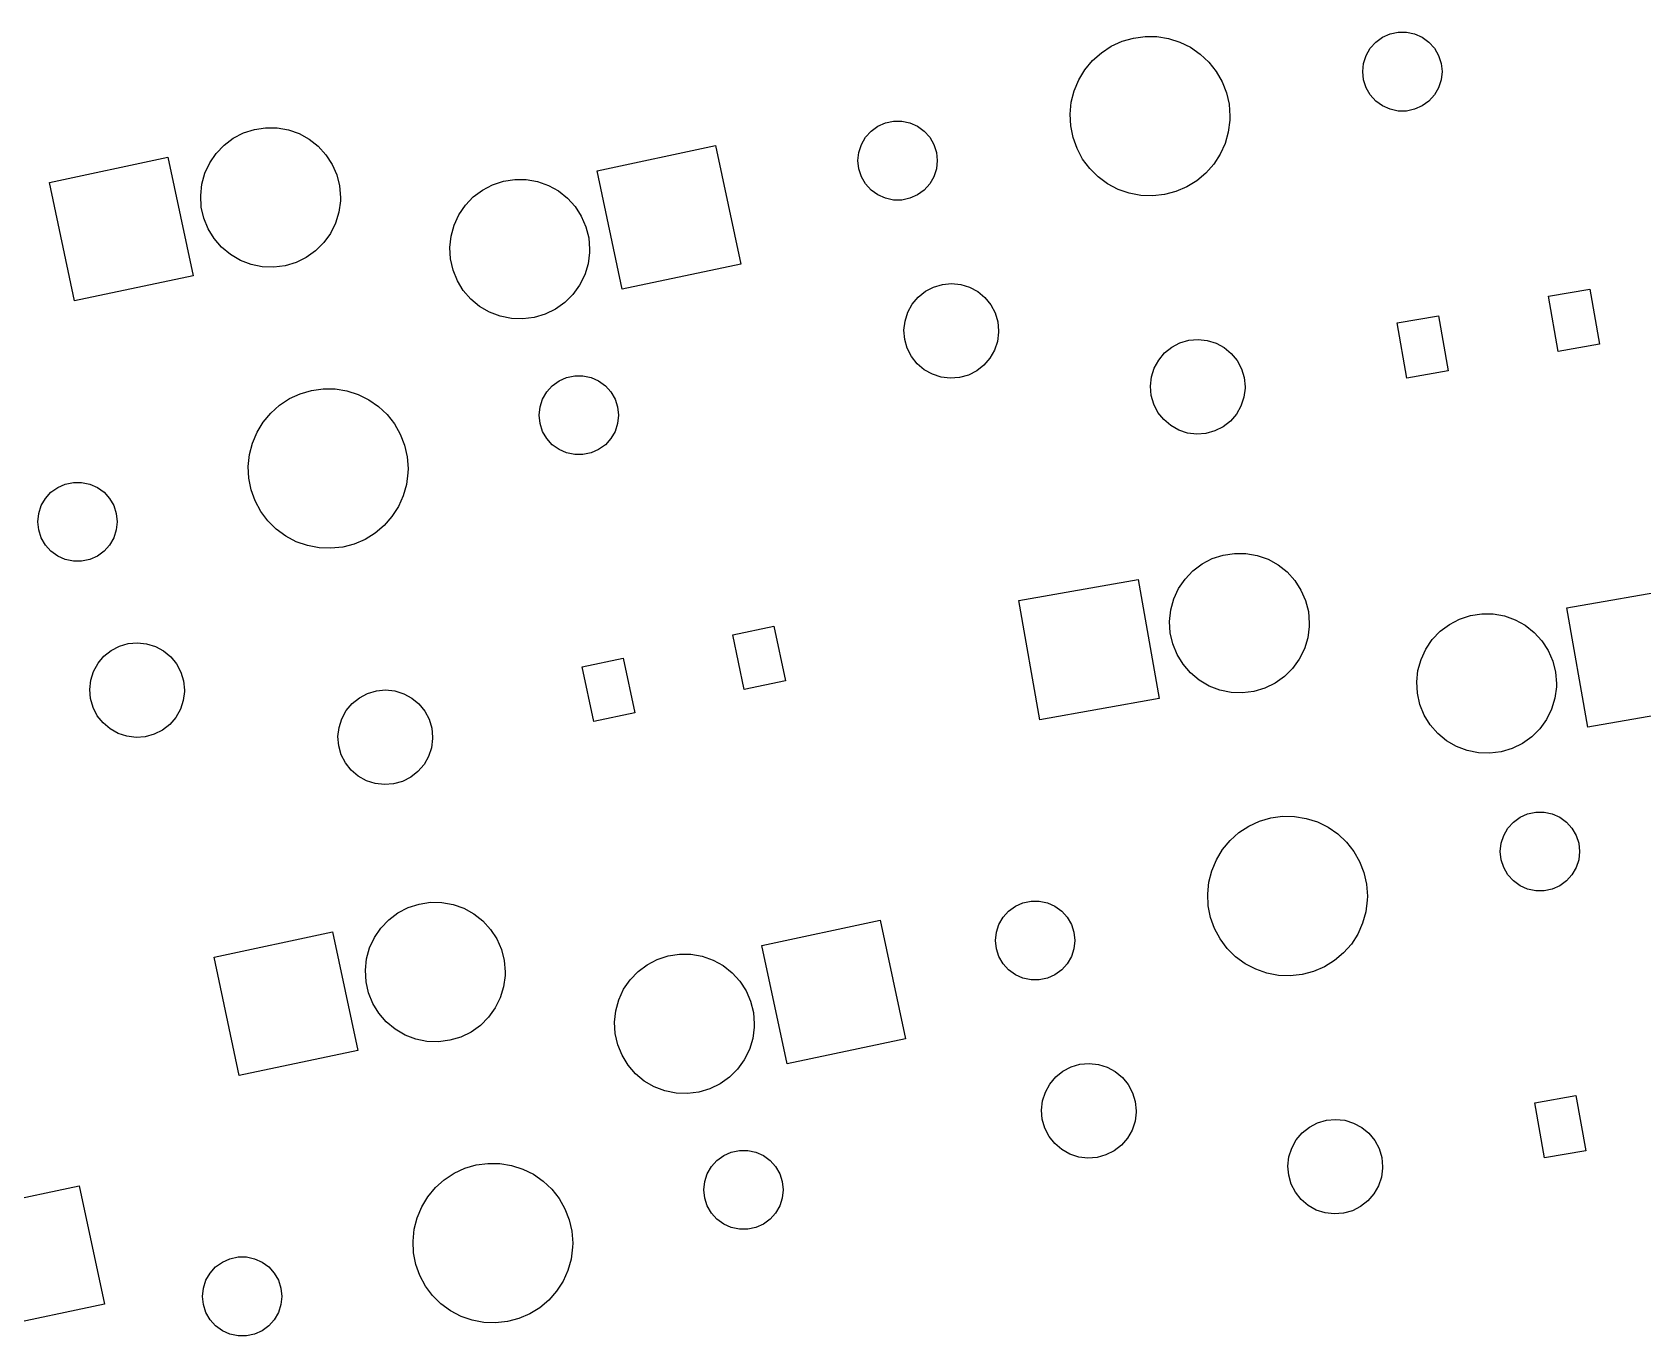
# Model space of a CAD drawing. Extents: x 1.6 to 9.8, y -5.88 to -2.
# Drawn here: x 6.891 to 8.252, y -4.354 to -3.252 of the extents above; entities that cross this region are included whole.
import ezdxf

# ---------------------------------------------------------------- set-up
doc = ezdxf.new("R2010")
doc.units = 0
doc.header["$MEASUREMENT"] = 0
doc.layers.add('BLACK', color=7, linetype='CONTINUOUS')

msp = doc.modelspace()

# ---------------------------------------------------------------- linework, layer by layer
at = {"layer": 'BLACK', "linetype": 'CONTINUOUS'}
for p, q in [((8.03881, -3.25359), (8.04566, -3.25213)), ((8.04566, -3.25213), (8.05267, -3.25213)), ((8.05267, -3.25213), (8.05952, -3.25359)), ((7.79483, -3.2695), (7.80319, -3.26401)), ((7.80319, -3.26401), (7.81228, -3.25983)), ((7.81228, -3.25983), (7.82188, -3.25703)), ((7.82188, -3.25703), (7.8318, -3.25568)), ((7.8318, -3.25568), (7.8418, -3.25581)), ((7.8418, -3.25581), (7.85168, -3.25742)), ((7.85168, -3.25742), (7.8612, -3.26047)), ((7.8612, -3.26047), (7.87018, -3.26489)), ((7.87018, -3.26489), (7.8784, -3.27059)), ((8.01856, -3.27182), (8.02206, -3.26576)), ((8.02206, -3.26576), (8.02675, -3.26056)), ((8.02675, -3.26056), (8.03241, -3.25644)), ((8.03241, -3.25644), (8.03881, -3.25359)), ((8.05952, -3.25359), (8.06591, -3.25644)), ((8.06591, -3.25644), (8.07158, -3.26056)), ((8.07158, -3.26056), (8.07627, -3.26576)), ((8.07627, -3.26576), (8.07977, -3.27182)), ((7.78097, -3.28385), (7.78736, -3.27616)), ((7.78736, -3.27616), (7.79483, -3.2695)), ((7.8784, -3.27059), (7.88569, -3.27745)), ((7.88569, -3.27745), (7.89188, -3.28531)), ((8.01566, -3.28545), (8.0164, -3.27849)), ((8.0164, -3.27849), (8.01856, -3.27182)), ((8.07977, -3.27182), (8.08193, -3.27849)), ((8.08193, -3.27849), (8.08266, -3.28545)), ((7.77191, -3.30163), (7.77578, -3.29241)), ((7.77578, -3.29241), (7.78097, -3.28385)), ((7.89188, -3.28531), (7.89684, -3.29399)), ((8.0164, -3.29242), (8.01566, -3.28545)), ((8.01856, -3.29908), (8.0164, -3.29242)), ((8.08193, -3.29242), (8.07977, -3.29908)), ((8.08266, -3.28545), (8.08193, -3.29242)), ((7.76944, -3.31133), (7.77191, -3.30163)), ((7.89684, -3.29399), (7.90047, -3.30332)), ((7.90047, -3.30332), (7.90268, -3.31307)), ((8.02206, -3.30514), (8.01856, -3.29908)), ((8.02675, -3.31035), (8.02206, -3.30514)), ((8.07627, -3.30514), (8.07158, -3.31035)), ((8.07977, -3.29908), (8.07627, -3.30514)), ((7.76844, -3.32128), (7.76944, -3.31133)), ((7.90268, -3.31307), (7.90342, -3.32305)), ((8.03241, -3.31446), (8.02675, -3.31035)), ((8.03881, -3.31731), (8.03241, -3.31446)), ((8.04566, -3.31877), (8.03881, -3.31731)), ((8.05267, -3.31877), (8.04566, -3.31877)), ((8.05952, -3.31731), (8.05267, -3.31877)), ((8.06591, -3.31446), (8.05952, -3.31731)), ((8.07158, -3.31035), (8.06591, -3.31446)), ((7.07912, -3.33427), (7.08869, -3.33281)), ((7.08869, -3.33281), (7.09836, -3.33293)), ((7.09836, -3.33293), (7.10789, -3.33463)), ((7.60026, -3.33576), (7.60592, -3.33164)), ((7.60592, -3.33164), (7.61232, -3.32879)), ((7.61232, -3.32879), (7.61917, -3.32734)), ((7.61917, -3.32734), (7.62617, -3.32734)), ((7.62617, -3.32734), (7.63303, -3.32879)), ((7.63303, -3.32879), (7.63942, -3.33164)), ((7.63942, -3.33164), (7.64509, -3.33576)), ((7.76892, -3.33128), (7.76844, -3.32128)), ((7.77087, -3.34109), (7.76892, -3.33128)), ((7.90333, -3.32658), (7.90206, -3.33651)), ((7.90342, -3.32305), (7.90333, -3.32658)), ((7.04691, -3.35456), (7.0536, -3.34756)), ((7.0536, -3.34756), (7.06134, -3.34175)), ((7.06134, -3.34175), (7.06992, -3.33728)), ((7.06992, -3.33728), (7.07912, -3.33427)), ((7.10789, -3.33463), (7.11701, -3.33786)), ((7.11701, -3.33786), (7.12549, -3.34253)), ((7.12549, -3.34253), (7.13308, -3.34853)), ((7.58991, -3.35369), (7.59207, -3.34703)), ((7.59207, -3.34703), (7.59557, -3.34096)), ((7.59557, -3.34096), (7.60026, -3.33576)), ((7.64509, -3.33576), (7.64978, -3.34096)), ((7.64978, -3.34096), (7.65328, -3.34703)), ((7.65328, -3.34703), (7.65544, -3.35369)), ((7.77425, -3.35051), (7.77087, -3.34109)), ((7.89935, -3.34614), (7.89524, -3.35526)), ((7.90206, -3.33651), (7.89935, -3.34614)), ((6.90598, -3.37911), (7.00611, -3.35783)), ((7.00611, -3.35783), (7.02739, -3.45795)), ((7.04146, -3.36255), (7.04691, -3.35456)), ((7.13308, -3.34853), (7.1396, -3.35569)), ((7.1396, -3.35569), (7.14485, -3.36382)), ((7.36878, -3.36929), (7.4689, -3.348)), ((7.4689, -3.348), (7.49019, -3.44813)), ((7.58917, -3.36065), (7.58991, -3.35369)), ((7.58991, -3.36762), (7.58917, -3.36065)), ((7.65544, -3.35369), (7.65617, -3.36065)), ((7.65617, -3.36065), (7.65544, -3.36762)), ((7.77899, -3.35932), (7.77425, -3.35051)), ((7.78498, -3.36734), (7.77899, -3.35932)), ((7.89524, -3.35526), (7.88983, -3.36367)), ((7.0348, -3.38066), (7.03738, -3.37133)), ((7.03738, -3.37133), (7.04146, -3.36255)), ((7.14485, -3.36382), (7.14871, -3.37269)), ((7.14871, -3.37269), (7.15107, -3.38208)), ((7.39006, -3.46941), (7.36878, -3.36929)), ((7.59207, -3.37428), (7.58991, -3.36762)), ((7.59557, -3.38034), (7.59207, -3.37428)), ((7.65328, -3.37428), (7.64978, -3.38034)), ((7.65544, -3.36762), (7.65328, -3.37428)), ((7.79208, -3.37438), (7.78498, -3.36734)), ((7.80015, -3.38029), (7.79208, -3.37438)), ((7.88323, -3.3712), (7.87559, -3.37766)), ((7.88983, -3.36367), (7.88323, -3.3712)), ((6.92727, -3.47923), (6.90598, -3.37911)), ((7.03377, -3.39028), (7.0348, -3.38066)), ((7.15107, -3.38208), (7.15186, -3.39172)), ((7.26416, -3.39135), (7.27189, -3.38554)), ((7.27189, -3.38554), (7.28048, -3.38108)), ((7.28048, -3.38108), (7.28968, -3.37807)), ((7.28968, -3.37807), (7.29924, -3.3766)), ((7.29924, -3.3766), (7.30892, -3.37672)), ((7.30892, -3.37672), (7.31845, -3.37842)), ((7.31845, -3.37842), (7.32757, -3.38165)), ((7.32757, -3.38165), (7.33604, -3.38633)), ((7.33604, -3.38633), (7.34364, -3.39233)), ((7.60026, -3.38555), (7.59557, -3.38034)), ((7.60592, -3.38966), (7.60026, -3.38555)), ((7.64509, -3.38555), (7.63942, -3.38966)), ((7.64978, -3.38034), (7.64509, -3.38555)), ((7.809, -3.38495), (7.80015, -3.38029)), ((7.81845, -3.38825), (7.809, -3.38495)), ((7.82828, -3.39012), (7.81845, -3.38825)), ((7.85789, -3.38687), (7.84822, -3.38942)), ((7.86709, -3.38292), (7.85789, -3.38687)), ((7.87559, -3.37766), (7.86709, -3.38292)), ((7.03433, -3.39994), (7.03377, -3.39028)), ((7.03645, -3.40938), (7.03433, -3.39994)), ((7.15179, -3.39461), (7.15053, -3.4042)), ((7.15186, -3.39172), (7.15179, -3.39461)), ((7.25202, -3.40635), (7.25747, -3.39835)), ((7.25747, -3.39835), (7.26416, -3.39135)), ((7.34364, -3.39233), (7.35015, -3.39948)), ((7.35015, -3.39948), (7.35541, -3.40761)), ((7.61232, -3.39251), (7.60592, -3.38966)), ((7.61917, -3.39397), (7.61232, -3.39251)), ((7.62617, -3.39397), (7.61917, -3.39397)), ((7.63303, -3.39251), (7.62617, -3.39397)), ((7.63942, -3.38966), (7.63303, -3.39251)), ((7.83827, -3.39051), (7.82828, -3.39012)), ((7.84822, -3.38942), (7.83827, -3.39051)), ((7.04009, -3.41835), (7.03645, -3.40938)), ((7.14771, -3.41346), (7.14343, -3.42214)), ((7.15053, -3.4042), (7.14771, -3.41346)), ((7.24535, -3.42445), (7.24794, -3.41512)), ((7.24794, -3.41512), (7.25202, -3.40635)), ((7.35541, -3.40761), (7.35927, -3.41648)), ((7.04515, -3.4266), (7.04009, -3.41835)), ((7.05149, -3.43392), (7.04515, -3.4266)), ((7.14343, -3.42214), (7.13778, -3.43)), ((7.24433, -3.43407), (7.24535, -3.42445)), ((7.35927, -3.41648), (7.36163, -3.42587)), ((7.36163, -3.42587), (7.36242, -3.43552)), ((7.05893, -3.4401), (7.05149, -3.43392)), ((7.06729, -3.44498), (7.05893, -3.4401)), ((7.12305, -3.44245), (7.11435, -3.44671)), ((7.13092, -3.43683), (7.12305, -3.44245)), ((7.13778, -3.43), (7.13092, -3.43683)), ((7.24488, -3.44374), (7.24433, -3.43407)), ((7.36235, -3.4384), (7.36108, -3.448)), ((7.36242, -3.43552), (7.36235, -3.4384)), ((7.07633, -3.44843), (7.06729, -3.44498)), ((7.08581, -3.45036), (7.07633, -3.44843)), ((7.09549, -3.45072), (7.08581, -3.45036)), ((7.10508, -3.44949), (7.09549, -3.45072)), ((7.11435, -3.44671), (7.10508, -3.44949)), ((7.24701, -3.45318), (7.24488, -3.44374)), ((7.25065, -3.46214), (7.24701, -3.45318)), ((7.36108, -3.448), (7.35827, -3.45726)), ((7.49019, -3.44813), (7.39006, -3.46941)), ((7.02739, -3.45795), (6.92727, -3.47923)), ((7.25571, -3.47039), (7.25065, -3.46214)), ((7.35398, -3.46593), (7.34834, -3.47379)), ((7.35827, -3.45726), (7.35398, -3.46593)), ((7.64614, -3.4711), (7.65305, -3.46748)), ((7.65305, -3.46748), (7.66054, -3.46528)), ((7.66054, -3.46528), (7.66832, -3.46457)), ((7.66832, -3.46457), (7.67608, -3.46538)), ((7.67608, -3.46538), (7.68354, -3.46769)), ((7.68354, -3.46769), (7.69041, -3.47141)), ((8.17267, -3.47533), (8.20756, -3.46918)), ((8.20756, -3.46918), (8.21577, -3.51571)), ((7.26204, -3.47771), (7.25571, -3.47039)), ((7.26949, -3.48389), (7.26204, -3.47771)), ((7.34148, -3.48062), (7.3336, -3.48624)), ((7.34834, -3.47379), (7.34148, -3.48062)), ((7.63127, -3.48881), (7.63503, -3.48197)), ((7.63503, -3.48197), (7.64005, -3.47599)), ((7.64005, -3.47599), (7.64614, -3.4711)), ((7.69041, -3.47141), (7.69642, -3.47638)), ((7.69642, -3.47638), (7.70135, -3.48243)), ((7.70135, -3.48243), (7.70502, -3.48932)), ((8.18087, -3.52186), (8.17267, -3.47533)), ((7.27785, -3.48877), (7.26949, -3.48389)), ((7.28689, -3.49223), (7.27785, -3.48877)), ((7.29637, -3.49416), (7.28689, -3.49223)), ((7.30604, -3.49451), (7.29637, -3.49416)), ((7.31564, -3.49328), (7.30604, -3.49451)), ((7.32491, -3.4905), (7.31564, -3.49328)), ((7.3336, -3.48624), (7.32491, -3.4905)), ((7.62804, -3.50401), (7.62891, -3.49625)), ((7.62891, -3.49625), (7.63127, -3.48881)), ((7.70502, -3.48932), (7.70728, -3.4968)), ((7.70728, -3.4968), (7.70804, -3.50457)), ((8.04472, -3.49789), (8.07962, -3.49174)), ((8.07962, -3.49174), (8.08782, -3.53827)), ((7.6287, -3.51179), (7.62804, -3.50401)), ((7.70802, -3.50568), (7.70704, -3.51343)), ((7.70804, -3.50457), (7.70802, -3.50568)), ((8.05292, -3.54442), (8.04472, -3.49789)), ((7.63085, -3.51929), (7.6287, -3.51179)), ((7.63442, -3.52624), (7.63085, -3.51929)), ((7.70458, -3.52084), (7.70072, -3.52762)), ((7.70704, -3.51343), (7.70458, -3.52084)), ((7.84325, -3.52921), (7.84827, -3.52323)), ((7.84827, -3.52323), (7.85435, -3.51834)), ((7.85435, -3.51834), (7.86127, -3.51472)), ((7.86127, -3.51472), (7.86876, -3.51251)), ((7.86876, -3.51251), (7.87653, -3.51181)), ((7.87653, -3.51181), (7.8843, -3.51262)), ((7.8843, -3.51262), (7.89176, -3.51493)), ((7.89176, -3.51493), (7.89862, -3.51864)), ((7.89862, -3.51864), (7.90464, -3.52362)), ((7.90464, -3.52362), (7.90957, -3.52967)), ((8.21577, -3.51571), (8.18087, -3.52186)), ((7.63926, -3.53235), (7.63442, -3.52624)), ((7.64521, -3.53741), (7.63926, -3.53235)), ((7.65202, -3.54122), (7.64521, -3.53741)), ((7.69562, -3.53353), (7.68947, -3.53834)), ((7.70072, -3.52762), (7.69562, -3.53353)), ((7.83713, -3.54349), (7.83949, -3.53605)), ((7.83949, -3.53605), (7.84325, -3.52921)), ((7.90957, -3.52967), (7.91324, -3.53656)), ((7.91324, -3.53656), (7.91549, -3.54404)), ((8.08782, -3.53827), (8.05292, -3.54442)), ((7.32621, -3.55614), (7.3309, -3.55094)), ((7.3309, -3.55094), (7.33656, -3.54682)), ((7.33656, -3.54682), (7.34296, -3.54397)), ((7.34296, -3.54397), (7.34981, -3.54252)), ((7.34981, -3.54252), (7.35682, -3.54252)), ((7.35682, -3.54252), (7.36367, -3.54397)), ((7.36367, -3.54397), (7.37006, -3.54682)), ((7.37006, -3.54682), (7.37573, -3.55094)), ((7.37573, -3.55094), (7.38042, -3.55614)), ((7.65945, -3.54363), (7.65202, -3.54122)), ((7.6672, -3.54456), (7.65945, -3.54363)), ((7.67498, -3.54396), (7.6672, -3.54456)), ((7.6825, -3.54186), (7.67498, -3.54396)), ((7.68947, -3.53834), (7.6825, -3.54186)), ((7.83626, -3.55125), (7.83713, -3.54349)), ((7.83691, -3.55903), (7.83626, -3.55125)), ((7.91549, -3.54404), (7.91625, -3.55181)), ((7.91625, -3.55181), (7.91624, -3.55292)), ((7.10042, -3.5673), (7.10879, -3.56182)), ((7.10879, -3.56182), (7.11787, -3.55763)), ((7.11787, -3.55763), (7.12748, -3.55483)), ((7.12748, -3.55483), (7.13739, -3.55348)), ((7.13739, -3.55348), (7.14739, -3.55361)), ((7.14739, -3.55361), (7.15727, -3.55522)), ((7.15727, -3.55522), (7.1668, -3.55827)), ((7.1668, -3.55827), (7.17577, -3.5627)), ((7.17577, -3.5627), (7.18399, -3.5684)), ((7.32055, -3.56887), (7.32271, -3.56221)), ((7.32271, -3.56221), (7.32621, -3.55614)), ((7.38042, -3.55614), (7.38392, -3.56221)), ((7.38392, -3.56221), (7.38608, -3.56887)), ((7.83906, -3.56653), (7.83691, -3.55903)), ((7.91526, -3.56067), (7.9128, -3.56808)), ((7.91624, -3.55292), (7.91526, -3.56067)), ((7.08656, -3.58166), (7.09295, -3.57397)), ((7.09295, -3.57397), (7.10042, -3.5673)), ((7.18399, -3.5684), (7.19128, -3.57525)), ((7.19128, -3.57525), (7.19747, -3.58311)), ((7.31981, -3.57584), (7.32055, -3.56887)), ((7.32055, -3.5828), (7.31981, -3.57584)), ((7.38608, -3.56887), (7.38681, -3.57584)), ((7.38681, -3.57584), (7.38608, -3.5828)), ((7.84263, -3.57347), (7.83906, -3.56653)), ((7.84748, -3.57959), (7.84263, -3.57347)), ((7.90894, -3.57486), (7.90384, -3.58077)), ((7.9128, -3.56808), (7.90894, -3.57486)), ((7.0775, -3.59944), (7.08137, -3.59021)), ((7.08137, -3.59021), (7.08656, -3.58166)), ((7.19747, -3.58311), (7.20243, -3.5918)), ((7.20243, -3.5918), (7.20606, -3.60112)), ((7.32271, -3.58946), (7.32055, -3.5828)), ((7.32621, -3.59553), (7.32271, -3.58946)), ((7.38392, -3.58946), (7.38042, -3.59553)), ((7.38608, -3.5828), (7.38392, -3.58946)), ((7.85343, -3.58465), (7.84748, -3.57959)), ((7.86024, -3.58846), (7.85343, -3.58465)), ((7.86767, -3.59087), (7.86024, -3.58846)), ((7.87542, -3.5918), (7.86767, -3.59087)), ((7.8832, -3.5912), (7.87542, -3.5918)), ((7.89072, -3.5891), (7.8832, -3.5912)), ((7.89769, -3.58558), (7.89072, -3.5891)), ((7.90384, -3.58077), (7.89769, -3.58558)), ((7.07504, -3.60913), (7.0775, -3.59944)), ((7.20606, -3.60112), (7.20827, -3.61088)), ((7.3309, -3.60073), (7.32621, -3.59553)), ((7.33656, -3.60485), (7.3309, -3.60073)), ((7.34296, -3.6077), (7.33656, -3.60485)), ((7.37006, -3.60485), (7.36367, -3.6077)), ((7.37573, -3.60073), (7.37006, -3.60485)), ((7.38042, -3.59553), (7.37573, -3.60073)), ((7.07403, -3.61909), (7.07504, -3.60913)), ((7.07451, -3.62908), (7.07403, -3.61909)), ((7.20827, -3.61088), (7.20901, -3.62086)), ((7.34981, -3.60915), (7.34296, -3.6077)), ((7.35682, -3.60915), (7.34981, -3.60915)), ((7.36367, -3.6077), (7.35682, -3.60915)), ((6.91935, -3.63402), (6.9262, -3.63256)), ((6.9262, -3.63256), (6.93321, -3.63256)), ((6.93321, -3.63256), (6.94006, -3.63402)), ((7.07647, -3.63889), (7.07451, -3.62908)), ((7.20892, -3.62439), (7.20766, -3.63431)), ((7.20901, -3.62086), (7.20892, -3.62439)), ((6.8991, -3.65225), (6.9026, -3.64618)), ((6.9026, -3.64618), (6.90729, -3.64098)), ((6.90729, -3.64098), (6.91296, -3.63686)), ((6.91296, -3.63686), (6.91935, -3.63402)), ((6.94006, -3.63402), (6.94646, -3.63686)), ((6.94646, -3.63686), (6.95212, -3.64098)), ((6.95212, -3.64098), (6.95681, -3.64618)), ((6.95681, -3.64618), (6.96031, -3.65225)), ((7.07985, -3.64831), (7.07647, -3.63889)), ((7.20494, -3.64394), (7.20083, -3.65306)), ((7.20766, -3.63431), (7.20494, -3.64394)), ((6.89621, -3.66588), (6.89694, -3.65891)), ((6.89694, -3.65891), (6.8991, -3.65225)), ((6.96031, -3.65225), (6.96247, -3.65891)), ((6.96247, -3.65891), (6.96321, -3.66588)), ((7.08458, -3.65712), (7.07985, -3.64831)), ((7.09057, -3.66514), (7.08458, -3.65712)), ((7.20083, -3.65306), (7.19542, -3.66148)), ((6.89694, -3.67284), (6.89621, -3.66588)), ((6.8991, -3.6795), (6.89694, -3.67284)), ((6.96247, -3.67284), (6.96031, -3.6795)), ((6.96321, -3.66588), (6.96247, -3.67284)), ((7.09767, -3.67218), (7.09057, -3.66514)), ((7.10574, -3.6781), (7.09767, -3.67218)), ((7.18882, -3.669), (7.18119, -3.67546)), ((7.19542, -3.66148), (7.18882, -3.669)), ((6.9026, -3.68557), (6.8991, -3.6795)), ((6.90729, -3.69077), (6.9026, -3.68557)), ((6.95681, -3.68557), (6.95212, -3.69077)), ((6.96031, -3.6795), (6.95681, -3.68557)), ((7.11459, -3.68276), (7.10574, -3.6781)), ((7.12404, -3.68606), (7.11459, -3.68276)), ((7.13387, -3.68792), (7.12404, -3.68606)), ((7.14387, -3.68831), (7.13387, -3.68792)), ((7.15381, -3.68722), (7.14387, -3.68831)), ((7.16349, -3.68468), (7.15381, -3.68722)), ((7.17268, -3.68073), (7.16349, -3.68468)), ((7.18119, -3.67546), (7.17268, -3.68073)), ((6.91296, -3.69489), (6.90729, -3.69077)), ((6.91935, -3.69774), (6.91296, -3.69489)), ((6.9262, -3.69919), (6.91935, -3.69774)), ((6.93321, -3.69919), (6.9262, -3.69919)), ((6.94006, -3.69774), (6.93321, -3.69919)), ((6.94646, -3.69489), (6.94006, -3.69774)), ((6.95212, -3.69077), (6.94646, -3.69489)), ((7.87225, -3.70732), (7.87999, -3.70151)), ((7.87999, -3.70151), (7.88858, -3.69704)), ((7.88858, -3.69704), (7.89778, -3.69403)), ((7.89778, -3.69403), (7.90734, -3.69257)), ((7.90734, -3.69257), (7.91702, -3.69269)), ((7.91702, -3.69269), (7.92655, -3.69439)), ((7.92655, -3.69439), (7.93567, -3.69762)), ((7.93567, -3.69762), (7.94414, -3.70229)), ((7.72519, -3.73236), (7.826, -3.71458)), ((7.826, -3.71458), (7.84378, -3.81539)), ((7.86011, -3.72231), (7.86557, -3.71432)), ((7.86557, -3.71432), (7.87225, -3.70732)), ((7.94414, -3.70229), (7.95174, -3.70829)), ((7.95174, -3.70829), (7.95825, -3.71545)), ((7.85604, -3.73109), (7.86011, -3.72231)), ((7.95825, -3.71545), (7.96351, -3.72358)), ((7.96351, -3.72358), (7.96737, -3.73245)), ((8.18805, -3.73869), (8.28886, -3.72092)), ((7.74297, -3.83316), (7.72519, -3.73236)), ((7.85243, -3.75004), (7.85345, -3.74042)), ((7.85345, -3.74042), (7.85604, -3.73109)), ((7.96737, -3.73245), (7.96972, -3.74184)), ((7.96972, -3.74184), (7.97052, -3.75148)), ((8.20583, -3.8395), (8.18805, -3.73869)), ((7.48332, -3.76147), (7.51797, -3.7541)), ((7.51797, -3.7541), (7.5278, -3.80032)), ((7.85298, -3.7597), (7.85243, -3.75004)), ((7.97045, -3.75437), (7.96918, -3.76396)), ((7.97052, -3.75148), (7.97045, -3.75437)), ((8.08115, -3.75844), (8.08889, -3.75263)), ((8.08889, -3.75263), (8.09748, -3.74816)), ((8.09748, -3.74816), (8.10668, -3.74515)), ((8.10668, -3.74515), (8.11624, -3.74369)), ((8.11624, -3.74369), (8.12592, -3.7438)), ((8.12592, -3.7438), (8.13545, -3.7455)), ((8.13545, -3.7455), (8.14457, -3.74873)), ((8.14457, -3.74873), (8.15304, -3.75341)), ((8.15304, -3.75341), (8.16064, -3.75941)), ((6.96508, -3.77103), (6.97257, -3.76883)), ((6.97257, -3.76883), (6.98035, -3.76812)), ((6.98035, -3.76812), (6.98811, -3.76894)), ((6.98811, -3.76894), (6.99557, -3.77125)), ((7.49314, -3.80768), (7.48332, -3.76147)), ((7.85511, -3.76914), (7.85298, -3.7597)), ((7.85875, -3.77811), (7.85511, -3.76914)), ((7.96918, -3.76396), (7.96637, -3.77322)), ((8.06901, -3.77343), (8.07447, -3.76543)), ((8.07447, -3.76543), (8.08115, -3.75844)), ((8.16064, -3.75941), (8.16715, -3.76657)), ((8.16715, -3.76657), (8.17241, -3.77469)), ((6.94706, -3.78552), (6.95208, -3.77954)), ((6.95208, -3.77954), (6.95816, -3.77465)), ((6.95816, -3.77465), (6.96508, -3.77103)), ((6.99557, -3.77125), (7.00243, -3.77496)), ((7.00243, -3.77496), (7.00845, -3.77993)), ((7.00845, -3.77993), (7.01338, -3.78598)), ((7.35623, -3.78848), (7.39089, -3.78112)), ((7.39089, -3.78112), (7.40071, -3.82733)), ((7.86381, -3.78636), (7.85875, -3.77811)), ((7.96208, -3.7819), (7.95644, -3.78976)), ((7.96637, -3.77322), (7.96208, -3.7819)), ((8.06235, -3.79153), (8.06494, -3.78221)), ((8.06494, -3.78221), (8.06901, -3.77343)), ((8.17241, -3.77469), (8.17627, -3.78357)), ((6.94094, -3.7998), (6.9433, -3.79236)), ((6.9433, -3.79236), (6.94706, -3.78552)), ((7.01338, -3.78598), (7.01705, -3.79288)), ((7.01705, -3.79288), (7.0193, -3.80035)), ((7.36606, -3.8347), (7.35623, -3.78848)), ((7.87014, -3.79368), (7.86381, -3.78636)), ((7.87759, -3.79986), (7.87014, -3.79368)), ((7.94958, -3.79659), (7.9417, -3.80221)), ((7.95644, -3.78976), (7.94958, -3.79659)), ((8.06133, -3.80115), (8.06235, -3.79153)), ((8.17627, -3.78357), (8.17863, -3.79295)), ((8.17863, -3.79295), (8.17942, -3.8026)), ((6.94007, -3.80756), (6.94094, -3.7998)), ((6.94072, -3.81534), (6.94007, -3.80756)), ((7.02005, -3.80924), (7.01907, -3.81698)), ((7.0193, -3.80035), (7.02007, -3.80812)), ((7.02007, -3.80812), (7.02005, -3.80924)), ((7.17482, -3.81098), (7.18231, -3.80877)), ((7.18231, -3.80877), (7.19008, -3.80806)), ((7.19008, -3.80806), (7.19785, -3.80888)), ((7.19785, -3.80888), (7.20531, -3.81119)), ((7.5278, -3.80032), (7.49314, -3.80768)), ((7.88595, -3.80474), (7.87759, -3.79986)), ((7.89499, -3.80819), (7.88595, -3.80474)), ((7.90447, -3.81012), (7.89499, -3.80819)), ((7.91414, -3.81048), (7.90447, -3.81012)), ((7.92374, -3.80925), (7.91414, -3.81048)), ((7.93301, -3.80647), (7.92374, -3.80925)), ((7.9417, -3.80221), (7.93301, -3.80647)), ((8.06188, -3.81082), (8.06133, -3.80115)), ((8.17935, -3.80548), (8.17808, -3.81508)), ((8.17942, -3.8026), (8.17935, -3.80548)), ((6.94288, -3.82284), (6.94072, -3.81534)), ((6.94644, -3.82979), (6.94288, -3.82284)), ((7.01907, -3.81698), (7.01661, -3.82439)), ((7.1568, -3.82546), (7.16182, -3.81948)), ((7.16182, -3.81948), (7.1679, -3.81459)), ((7.1679, -3.81459), (7.17482, -3.81098)), ((7.20531, -3.81119), (7.21217, -3.8149)), ((7.21217, -3.8149), (7.21819, -3.81988)), ((7.21819, -3.81988), (7.22312, -3.82593)), ((7.84378, -3.81539), (7.74297, -3.83316)), ((8.06401, -3.82026), (8.06188, -3.81082)), ((8.06765, -3.82922), (8.06401, -3.82026)), ((8.17808, -3.81508), (8.17527, -3.82434)), ((8.30663, -3.82172), (8.20583, -3.8395)), ((6.95129, -3.83591), (6.94644, -3.82979)), ((6.95724, -3.84097), (6.95129, -3.83591)), ((7.00765, -3.83709), (7.0015, -3.84189)), ((7.01275, -3.83118), (7.00765, -3.83709)), ((7.01661, -3.82439), (7.01275, -3.83118)), ((7.15068, -3.83975), (7.15304, -3.83231)), ((7.15304, -3.83231), (7.1568, -3.82546)), ((7.22312, -3.82593), (7.22679, -3.83282)), ((7.22679, -3.83282), (7.22904, -3.84029)), ((7.40071, -3.82733), (7.36606, -3.8347)), ((8.07271, -3.83748), (8.06765, -3.82922)), ((8.07904, -3.84479), (8.07271, -3.83748)), ((8.17098, -3.83301), (8.16534, -3.84087)), ((8.17527, -3.82434), (8.17098, -3.83301)), ((6.96405, -3.84477), (6.95724, -3.84097)), ((6.97148, -3.84719), (6.96405, -3.84477)), ((6.97923, -3.84811), (6.97148, -3.84719)), ((6.98701, -3.84751), (6.97923, -3.84811)), ((6.99453, -3.84541), (6.98701, -3.84751)), ((7.0015, -3.84189), (6.99453, -3.84541)), ((7.14981, -3.8475), (7.15068, -3.83975)), ((7.15046, -3.85528), (7.14981, -3.8475)), ((7.22979, -3.84918), (7.22881, -3.85692)), ((7.22904, -3.84029), (7.2298, -3.84806)), ((7.2298, -3.84806), (7.22979, -3.84918)), ((8.08649, -3.85097), (8.07904, -3.84479)), ((8.09485, -3.85586), (8.08649, -3.85097)), ((8.15848, -3.8477), (8.1506, -3.85332)), ((8.16534, -3.84087), (8.15848, -3.8477)), ((7.15261, -3.86279), (7.15046, -3.85528)), ((7.15618, -3.86973), (7.15261, -3.86279)), ((7.22635, -3.86433), (7.22249, -3.87112)), ((7.22881, -3.85692), (7.22635, -3.86433)), ((8.10389, -3.85931), (8.09485, -3.85586)), ((8.11337, -3.86124), (8.10389, -3.85931)), ((8.12304, -3.86159), (8.11337, -3.86124)), ((8.13264, -3.86036), (8.12304, -3.86159)), ((8.14191, -3.85758), (8.13264, -3.86036)), ((8.1506, -3.85332), (8.14191, -3.85758)), ((7.16103, -3.87585), (7.15618, -3.86973)), ((7.16698, -3.88091), (7.16103, -3.87585)), ((7.21739, -3.87703), (7.21124, -3.88184)), ((7.22249, -3.87112), (7.21739, -3.87703)), ((7.17379, -3.88472), (7.16698, -3.88091)), ((7.18122, -3.88713), (7.17379, -3.88472)), ((7.18897, -3.88805), (7.18122, -3.88713)), ((7.19675, -3.88746), (7.18897, -3.88805)), ((7.20427, -3.88536), (7.19675, -3.88746)), ((7.21124, -3.88184), (7.20427, -3.88536)), ((7.91942, -3.92314), (7.9285, -3.91895)), ((7.9285, -3.91895), (7.93811, -3.91615)), ((7.93811, -3.91615), (7.94802, -3.9148)), ((7.94802, -3.9148), (7.95802, -3.91493)), ((7.95802, -3.91493), (7.9679, -3.91654)), ((7.9679, -3.91654), (7.97743, -3.91959)), ((8.14297, -3.91968), (8.14864, -3.91556)), ((8.14864, -3.91556), (8.15503, -3.91271)), ((8.15503, -3.91271), (8.16188, -3.91126)), ((8.16188, -3.91126), (8.16889, -3.91126)), ((8.16889, -3.91126), (8.17574, -3.91271)), ((8.17574, -3.91271), (8.18214, -3.91556)), ((8.18214, -3.91556), (8.1878, -3.91968)), ((7.90358, -3.93529), (7.91105, -3.92862)), ((7.91105, -3.92862), (7.91942, -3.92314)), ((7.97743, -3.91959), (7.9864, -3.92402)), ((7.9864, -3.92402), (7.99462, -3.92972)), ((7.99462, -3.92972), (8.00191, -3.93657)), ((8.13262, -3.93761), (8.13478, -3.93095)), ((8.13478, -3.93095), (8.13828, -3.92488)), ((8.13828, -3.92488), (8.14297, -3.91968)), ((8.1878, -3.91968), (8.19249, -3.92488)), ((8.19249, -3.92488), (8.19599, -3.93095)), ((8.19599, -3.93095), (8.19815, -3.93761)), ((7.892, -3.95153), (7.89719, -3.94298)), ((7.89719, -3.94298), (7.90358, -3.93529)), ((8.00191, -3.93657), (8.0081, -3.94443)), ((8.0081, -3.94443), (8.01306, -3.95312)), ((8.13189, -3.94457), (8.13262, -3.93761)), ((8.13262, -3.95154), (8.13189, -3.94457)), ((8.19815, -3.93761), (8.19889, -3.94457)), ((8.19889, -3.94457), (8.19815, -3.95154)), ((7.88813, -3.96076), (7.892, -3.95153)), ((8.01306, -3.95312), (8.01669, -3.96244)), ((8.13478, -3.9582), (8.13262, -3.95154)), ((8.13828, -3.96426), (8.13478, -3.9582)), ((8.19599, -3.9582), (8.19249, -3.96426)), ((8.19815, -3.95154), (8.19599, -3.9582)), ((7.88466, -3.98041), (7.88567, -3.97045)), ((7.88567, -3.97045), (7.88813, -3.96076)), ((8.01669, -3.96244), (8.0189, -3.9722)), ((8.0189, -3.9722), (8.01964, -3.98218)), ((8.14297, -3.96947), (8.13828, -3.96426)), ((8.14864, -3.97359), (8.14297, -3.96947)), ((8.15503, -3.97643), (8.14864, -3.97359)), ((8.18214, -3.97359), (8.17574, -3.97643)), ((8.1878, -3.96947), (8.18214, -3.97359)), ((8.19249, -3.96426), (8.1878, -3.96947)), ((7.72854, -3.98792), (7.73539, -3.98646)), ((7.73539, -3.98646), (7.7424, -3.98646)), ((7.7424, -3.98646), (7.74925, -3.98792)), ((7.88514, -3.9904), (7.88466, -3.98041)), ((8.01955, -3.98571), (8.01829, -3.99563)), ((8.01964, -3.98218), (8.01955, -3.98571)), ((8.16188, -3.97789), (8.15503, -3.97643)), ((8.16889, -3.97789), (8.16188, -3.97789)), ((8.17574, -3.97643), (8.16889, -3.97789)), ((7.19275, -4.00223), (7.20049, -3.99642)), ((7.20049, -3.99642), (7.20908, -3.99195)), ((7.20908, -3.99195), (7.21827, -3.98894)), ((7.21827, -3.98894), (7.22784, -3.98748)), ((7.22784, -3.98748), (7.23752, -3.9876)), ((7.23752, -3.9876), (7.24705, -3.98929)), ((7.24705, -3.98929), (7.25617, -3.99252)), ((7.25617, -3.99252), (7.26464, -3.9972)), ((7.26464, -3.9972), (7.27224, -4.0032)), ((7.70829, -4.00615), (7.71179, -4.00009)), ((7.71179, -4.00009), (7.71648, -3.99488)), ((7.71648, -3.99488), (7.72214, -3.99076)), ((7.72214, -3.99076), (7.72854, -3.98792)), ((7.74925, -3.98792), (7.75564, -3.99076)), ((7.75564, -3.99076), (7.76131, -3.99488)), ((7.76131, -3.99488), (7.766, -4.00009)), ((7.766, -4.00009), (7.7695, -4.00615)), ((7.8871, -4.00021), (7.88514, -3.9904)), ((7.89048, -4.00963), (7.8871, -4.00021)), ((8.01829, -3.99563), (8.01557, -4.00526)), ((7.04514, -4.03377), (7.14526, -4.01249)), ((7.14526, -4.01249), (7.16654, -4.11262)), ((7.18061, -4.01722), (7.18607, -4.00922)), ((7.18607, -4.00922), (7.19275, -4.00223)), ((7.27224, -4.0032), (7.27875, -4.01036)), ((7.27875, -4.01036), (7.28401, -4.01848)), ((7.50793, -4.02395), (7.60806, -4.00267)), ((7.60806, -4.00267), (7.62934, -4.1028)), ((7.70539, -4.01978), (7.70613, -4.01281)), ((7.70613, -4.01281), (7.70829, -4.00615)), ((7.7695, -4.00615), (7.77166, -4.01281)), ((7.77166, -4.01281), (7.77239, -4.01978)), ((7.89521, -4.01844), (7.89048, -4.00963)), ((8.01146, -4.01438), (8.00605, -4.0228)), ((8.01557, -4.00526), (8.01146, -4.01438)), ((7.17395, -4.03532), (7.17654, -4.026)), ((7.17654, -4.026), (7.18061, -4.01722)), ((7.28401, -4.01848), (7.28786, -4.02736)), ((7.28786, -4.02736), (7.29022, -4.03674)), ((7.52921, -4.12408), (7.50793, -4.02395)), ((7.70613, -4.02674), (7.70539, -4.01978)), ((7.70829, -4.0334), (7.70613, -4.02674)), ((7.77166, -4.02674), (7.7695, -4.0334)), ((7.77239, -4.01978), (7.77166, -4.02674)), ((7.9012, -4.02646), (7.89521, -4.01844)), ((7.9083, -4.0335), (7.9012, -4.02646)), ((8.00605, -4.0228), (7.99945, -4.03032)), ((7.06642, -4.1339), (7.04514, -4.03377)), ((7.17292, -4.04495), (7.17395, -4.03532)), ((7.29022, -4.03674), (7.29102, -4.04639)), ((7.40331, -4.04602), (7.41105, -4.04021)), ((7.41105, -4.04021), (7.41963, -4.03574)), ((7.41963, -4.03574), (7.42883, -4.03273)), ((7.42883, -4.03273), (7.4384, -4.03127)), ((7.4384, -4.03127), (7.44807, -4.03139)), ((7.44807, -4.03139), (7.4576, -4.03309)), ((7.4576, -4.03309), (7.46672, -4.03632)), ((7.46672, -4.03632), (7.4752, -4.04099)), ((7.4752, -4.04099), (7.48279, -4.04699)), ((7.71179, -4.03947), (7.70829, -4.0334)), ((7.71648, -4.04467), (7.71179, -4.03947)), ((7.766, -4.03947), (7.76131, -4.04467)), ((7.7695, -4.0334), (7.766, -4.03947)), ((7.91637, -4.03942), (7.9083, -4.0335)), ((7.92522, -4.04408), (7.91637, -4.03942)), ((7.99182, -4.03678), (7.98331, -4.04205)), ((7.99945, -4.03032), (7.99182, -4.03678)), ((7.17348, -4.05461), (7.17292, -4.04495)), ((7.17561, -4.06405), (7.17348, -4.05461)), ((7.29094, -4.04927), (7.28968, -4.05887)), ((7.29102, -4.04639), (7.29094, -4.04927)), ((7.39117, -4.06101), (7.39662, -4.05302)), ((7.39662, -4.05302), (7.40331, -4.04602)), ((7.48279, -4.04699), (7.48931, -4.05415)), ((7.48931, -4.05415), (7.49456, -4.06228)), ((7.72214, -4.04879), (7.71648, -4.04467)), ((7.72854, -4.05164), (7.72214, -4.04879)), ((7.73539, -4.05309), (7.72854, -4.05164)), ((7.7424, -4.05309), (7.73539, -4.05309)), ((7.74925, -4.05164), (7.7424, -4.05309)), ((7.75564, -4.04879), (7.74925, -4.05164)), ((7.76131, -4.04467), (7.75564, -4.04879)), ((7.93467, -4.04738), (7.92522, -4.04408)), ((7.9445, -4.04924), (7.93467, -4.04738)), ((7.9545, -4.04963), (7.9445, -4.04924)), ((7.96444, -4.04854), (7.9545, -4.04963)), ((7.97412, -4.046), (7.96444, -4.04854)), ((7.98331, -4.04205), (7.97412, -4.046)), ((7.17925, -4.07301), (7.17561, -4.06405)), ((7.28687, -4.06813), (7.28258, -4.0768)), ((7.28968, -4.05887), (7.28687, -4.06813)), ((7.38709, -4.06979), (7.39117, -4.06101)), ((7.49456, -4.06228), (7.49842, -4.07115)), ((7.1843, -4.08127), (7.17925, -4.07301)), ((7.19064, -4.08858), (7.1843, -4.08127)), ((7.28258, -4.0768), (7.27693, -4.08466)), ((7.38348, -4.08874), (7.38451, -4.07912)), ((7.38451, -4.07912), (7.38709, -4.06979)), ((7.49842, -4.07115), (7.50078, -4.08054)), ((7.50078, -4.08054), (7.50157, -4.09018)), ((7.19809, -4.09476), (7.19064, -4.08858)), ((7.20644, -4.09965), (7.19809, -4.09476)), ((7.27008, -4.09149), (7.2622, -4.09711)), ((7.27693, -4.08466), (7.27008, -4.09149)), ((7.38404, -4.0984), (7.38348, -4.08874)), ((7.5015, -4.09307), (7.50024, -4.10266)), ((7.50157, -4.09018), (7.5015, -4.09307)), ((7.21548, -4.1031), (7.20644, -4.09965)), ((7.22497, -4.10503), (7.21548, -4.1031)), ((7.23464, -4.10538), (7.22497, -4.10503)), ((7.24424, -4.10415), (7.23464, -4.10538)), ((7.25351, -4.10137), (7.24424, -4.10415)), ((7.2622, -4.09711), (7.25351, -4.10137)), ((7.38616, -4.10784), (7.38404, -4.0984)), ((7.38981, -4.11681), (7.38616, -4.10784)), ((7.50024, -4.10266), (7.49742, -4.11192)), ((7.62934, -4.1028), (7.52921, -4.12408)), ((7.16654, -4.11262), (7.06642, -4.1339)), ((7.39486, -4.12506), (7.38981, -4.11681)), ((7.49314, -4.1206), (7.48749, -4.12846)), ((7.49742, -4.11192), (7.49314, -4.1206)), ((7.4012, -4.13238), (7.39486, -4.12506)), ((7.40864, -4.13856), (7.4012, -4.13238)), ((7.48063, -4.13529), (7.47276, -4.14091)), ((7.48749, -4.12846), (7.48063, -4.13529)), ((7.75125, -4.14109), (7.75627, -4.13511)), ((7.75627, -4.13511), (7.76236, -4.13022)), ((7.76236, -4.13022), (7.76927, -4.1266)), ((7.76927, -4.1266), (7.77676, -4.1244)), ((7.77676, -4.1244), (7.78454, -4.12369)), ((7.78454, -4.12369), (7.7923, -4.12451)), ((7.7923, -4.12451), (7.79976, -4.12682)), ((7.79976, -4.12682), (7.80663, -4.13053)), ((7.80663, -4.13053), (7.81264, -4.13551)), ((7.81264, -4.13551), (7.81758, -4.14156)), ((7.417, -4.14344), (7.40864, -4.13856)), ((7.42604, -4.14689), (7.417, -4.14344)), ((7.43552, -4.14882), (7.42604, -4.14689)), ((7.4452, -4.14918), (7.43552, -4.14882)), ((7.4548, -4.14795), (7.4452, -4.14918)), ((7.46406, -4.14517), (7.4548, -4.14795)), ((7.47276, -4.14091), (7.46406, -4.14517)), ((7.74513, -4.15537), (7.74749, -4.14793)), ((7.74749, -4.14793), (7.75125, -4.14109)), ((7.81758, -4.14156), (7.82124, -4.14845)), ((7.82124, -4.14845), (7.8235, -4.15592)), ((7.74426, -4.16313), (7.74513, -4.15537)), ((7.74492, -4.17091), (7.74426, -4.16313)), ((7.8235, -4.15592), (7.82426, -4.16369)), ((7.82426, -4.16369), (7.82424, -4.16481)), ((8.16098, -4.15703), (8.19588, -4.15088)), ((8.16918, -4.20355), (8.16098, -4.15703)), ((8.19588, -4.15088), (8.20408, -4.1974)), ((7.74707, -4.17842), (7.74492, -4.17091)), ((7.82327, -4.17255), (7.8208, -4.17996)), ((7.82424, -4.16481), (7.82327, -4.17255)), ((7.96449, -4.18235), (7.97057, -4.17746)), ((7.97057, -4.17746), (7.97749, -4.17384)), ((7.97749, -4.17384), (7.98498, -4.17164)), ((7.98498, -4.17164), (7.99276, -4.17093)), ((7.99276, -4.17093), (8.00052, -4.17175)), ((8.00052, -4.17175), (8.00798, -4.17406)), ((8.00798, -4.17406), (8.01484, -4.17777)), ((8.01484, -4.17777), (8.02086, -4.18274)), ((7.75064, -4.18536), (7.74707, -4.17842)), ((7.75549, -4.19148), (7.75064, -4.18536)), ((7.76143, -4.19654), (7.75549, -4.19148)), ((7.81695, -4.18675), (7.81184, -4.19266)), ((7.8208, -4.17996), (7.81695, -4.18675)), ((7.95571, -4.19517), (7.95947, -4.18833)), ((7.95947, -4.18833), (7.96449, -4.18235)), ((8.02086, -4.18274), (8.02579, -4.18879)), ((8.02579, -4.18879), (8.02946, -4.19569)), ((7.47005, -4.20561), (7.47572, -4.20149)), ((7.47572, -4.20149), (7.48212, -4.19864)), ((7.48212, -4.19864), (7.48897, -4.19718)), ((7.48897, -4.19718), (7.49597, -4.19718)), ((7.49597, -4.19718), (7.50282, -4.19864)), ((7.50282, -4.19864), (7.50922, -4.20149)), ((7.50922, -4.20149), (7.51488, -4.20561)), ((7.76825, -4.20035), (7.76143, -4.19654)), ((7.77567, -4.20276), (7.76825, -4.20035)), ((7.78342, -4.20368), (7.77567, -4.20276)), ((7.79121, -4.20308), (7.78342, -4.20368)), ((7.79872, -4.20098), (7.79121, -4.20308)), ((7.80569, -4.19746), (7.79872, -4.20098)), ((7.81184, -4.19266), (7.80569, -4.19746)), ((7.95248, -4.21037), (7.95335, -4.20261)), ((7.95335, -4.20261), (7.95571, -4.19517)), ((8.02946, -4.19569), (8.03171, -4.20316)), ((8.03171, -4.20316), (8.03248, -4.21093)), ((8.20408, -4.1974), (8.16918, -4.20355)), ((7.23957, -4.22197), (7.24794, -4.21648)), ((7.24794, -4.21648), (7.25702, -4.2123)), ((7.25702, -4.2123), (7.26663, -4.2095)), ((7.26663, -4.2095), (7.27654, -4.20815)), ((7.27654, -4.20815), (7.28655, -4.20828)), ((7.28655, -4.20828), (7.29642, -4.20989)), ((7.29642, -4.20989), (7.30595, -4.21294)), ((7.30595, -4.21294), (7.31492, -4.21736)), ((7.31492, -4.21736), (7.32314, -4.22306)), ((7.4597, -4.22354), (7.46186, -4.21688)), ((7.46186, -4.21688), (7.46537, -4.21081)), ((7.46537, -4.21081), (7.47005, -4.20561)), ((7.51488, -4.20561), (7.51957, -4.21081)), ((7.51957, -4.21081), (7.52307, -4.21688)), ((7.52307, -4.21688), (7.52524, -4.22354)), ((7.95313, -4.21815), (7.95248, -4.21037)), ((7.95528, -4.22565), (7.95313, -4.21815)), ((8.03246, -4.21205), (8.03148, -4.21979)), ((8.03248, -4.21093), (8.03246, -4.21205)), ((6.83104, -4.24828), (6.93117, -4.227)), ((6.93117, -4.227), (6.95245, -4.32713)), ((7.22571, -4.23632), (7.23211, -4.22863)), ((7.23211, -4.22863), (7.23957, -4.22197)), ((7.32314, -4.22306), (7.33043, -4.22992)), ((7.33043, -4.22992), (7.33662, -4.23778)), ((7.45897, -4.2305), (7.4597, -4.22354)), ((7.4597, -4.23747), (7.45897, -4.2305)), ((7.52524, -4.22354), (7.52597, -4.2305)), ((7.52597, -4.2305), (7.52524, -4.23747)), ((7.95885, -4.2326), (7.95528, -4.22565)), ((8.02902, -4.2272), (8.02516, -4.23399)), ((8.03148, -4.21979), (8.02902, -4.2272)), ((7.21665, -4.2541), (7.22052, -4.24488)), ((7.22052, -4.24488), (7.22571, -4.23632)), ((7.33662, -4.23778), (7.34159, -4.24646)), ((7.46186, -4.24413), (7.4597, -4.23747)), ((7.46537, -4.25019), (7.46186, -4.24413)), ((7.52307, -4.24413), (7.51957, -4.25019)), ((7.52524, -4.23747), (7.52307, -4.24413)), ((7.9637, -4.23872), (7.95885, -4.2326)), ((7.96965, -4.24378), (7.9637, -4.23872)), ((7.97646, -4.24758), (7.96965, -4.24378)), ((8.01391, -4.2447), (8.00694, -4.24822)), ((8.02006, -4.2399), (8.01391, -4.2447)), ((8.02516, -4.23399), (8.02006, -4.2399)), ((7.21419, -4.2638), (7.21665, -4.2541)), ((7.34159, -4.24646), (7.34521, -4.25579)), ((7.34521, -4.25579), (7.34742, -4.26554)), ((7.47005, -4.2554), (7.46537, -4.25019)), ((7.47572, -4.25951), (7.47005, -4.2554)), ((7.48212, -4.26236), (7.47572, -4.25951)), ((7.50922, -4.25951), (7.50282, -4.26236)), ((7.51488, -4.2554), (7.50922, -4.25951)), ((7.51957, -4.25019), (7.51488, -4.2554)), ((7.98389, -4.25), (7.97646, -4.24758)), ((7.99164, -4.25092), (7.98389, -4.25)), ((7.99942, -4.25032), (7.99164, -4.25092)), ((8.00694, -4.24822), (7.99942, -4.25032)), ((7.21319, -4.27375), (7.21419, -4.2638)), ((7.34742, -4.26554), (7.34816, -4.27552)), ((7.48897, -4.26382), (7.48212, -4.26236)), ((7.49597, -4.26382), (7.48897, -4.26382)), ((7.50282, -4.26236), (7.49597, -4.26382)), ((7.21367, -4.28375), (7.21319, -4.27375)), ((7.21562, -4.29356), (7.21367, -4.28375)), ((7.34807, -4.27905), (7.34681, -4.28898)), ((7.34816, -4.27552), (7.34807, -4.27905)), ((7.04176, -4.30085), (7.04644, -4.29565)), ((7.04644, -4.29565), (7.05211, -4.29153)), ((7.05211, -4.29153), (7.05851, -4.28868)), ((7.05851, -4.28868), (7.06536, -4.28722)), ((7.06536, -4.28722), (7.07236, -4.28722)), ((7.07236, -4.28722), (7.07921, -4.28868)), ((7.07921, -4.28868), (7.08561, -4.29153)), ((7.08561, -4.29153), (7.09128, -4.29565)), ((7.09128, -4.29565), (7.09596, -4.30085)), ((7.219, -4.30298), (7.21562, -4.29356)), ((7.34409, -4.29861), (7.33998, -4.30773)), ((7.34681, -4.28898), (7.34409, -4.29861)), ((7.03536, -4.32054), (7.03609, -4.31358)), ((7.03609, -4.31358), (7.03826, -4.30692)), ((7.03826, -4.30692), (7.04176, -4.30085)), ((7.09596, -4.30085), (7.09946, -4.30692)), ((7.09946, -4.30692), (7.10163, -4.31358)), ((7.10163, -4.31358), (7.10236, -4.32054)), ((7.22373, -4.31179), (7.219, -4.30298)), ((7.22972, -4.31981), (7.22373, -4.31179)), ((7.33998, -4.30773), (7.33457, -4.31614)), ((6.95245, -4.32713), (6.85232, -4.34841)), ((7.03609, -4.32751), (7.03536, -4.32054)), ((7.03826, -4.33417), (7.03609, -4.32751)), ((7.10163, -4.32751), (7.09946, -4.33417)), ((7.10236, -4.32054), (7.10163, -4.32751)), ((7.23683, -4.32685), (7.22972, -4.31981)), ((7.24489, -4.33276), (7.23683, -4.32685)), ((7.32798, -4.32367), (7.32034, -4.33013)), ((7.33457, -4.31614), (7.32798, -4.32367)), ((7.04176, -4.34023), (7.03826, -4.33417)), ((7.04644, -4.34544), (7.04176, -4.34023)), ((7.09596, -4.34023), (7.09128, -4.34544)), ((7.09946, -4.33417), (7.09596, -4.34023)), ((7.25375, -4.33742), (7.24489, -4.33276)), ((7.26319, -4.34072), (7.25375, -4.33742)), ((7.27302, -4.34259), (7.26319, -4.34072)), ((7.30264, -4.33934), (7.29296, -4.34189)), ((7.31183, -4.33539), (7.30264, -4.33934)), ((7.32034, -4.33013), (7.31183, -4.33539)), ((7.05211, -4.34955), (7.04644, -4.34544)), ((7.05851, -4.3524), (7.05211, -4.34955)), ((7.06536, -4.35386), (7.05851, -4.3524)), ((7.07236, -4.35386), (7.06536, -4.35386)), ((7.07921, -4.3524), (7.07236, -4.35386)), ((7.08561, -4.34955), (7.07921, -4.3524)), ((7.09128, -4.34544), (7.08561, -4.34955)), ((7.28302, -4.34298), (7.27302, -4.34259)), ((7.29296, -4.34189), (7.28302, -4.34298))]:
    msp.add_line(p, q, dxfattribs=at)

doc.saveas('drawing.dxf')
